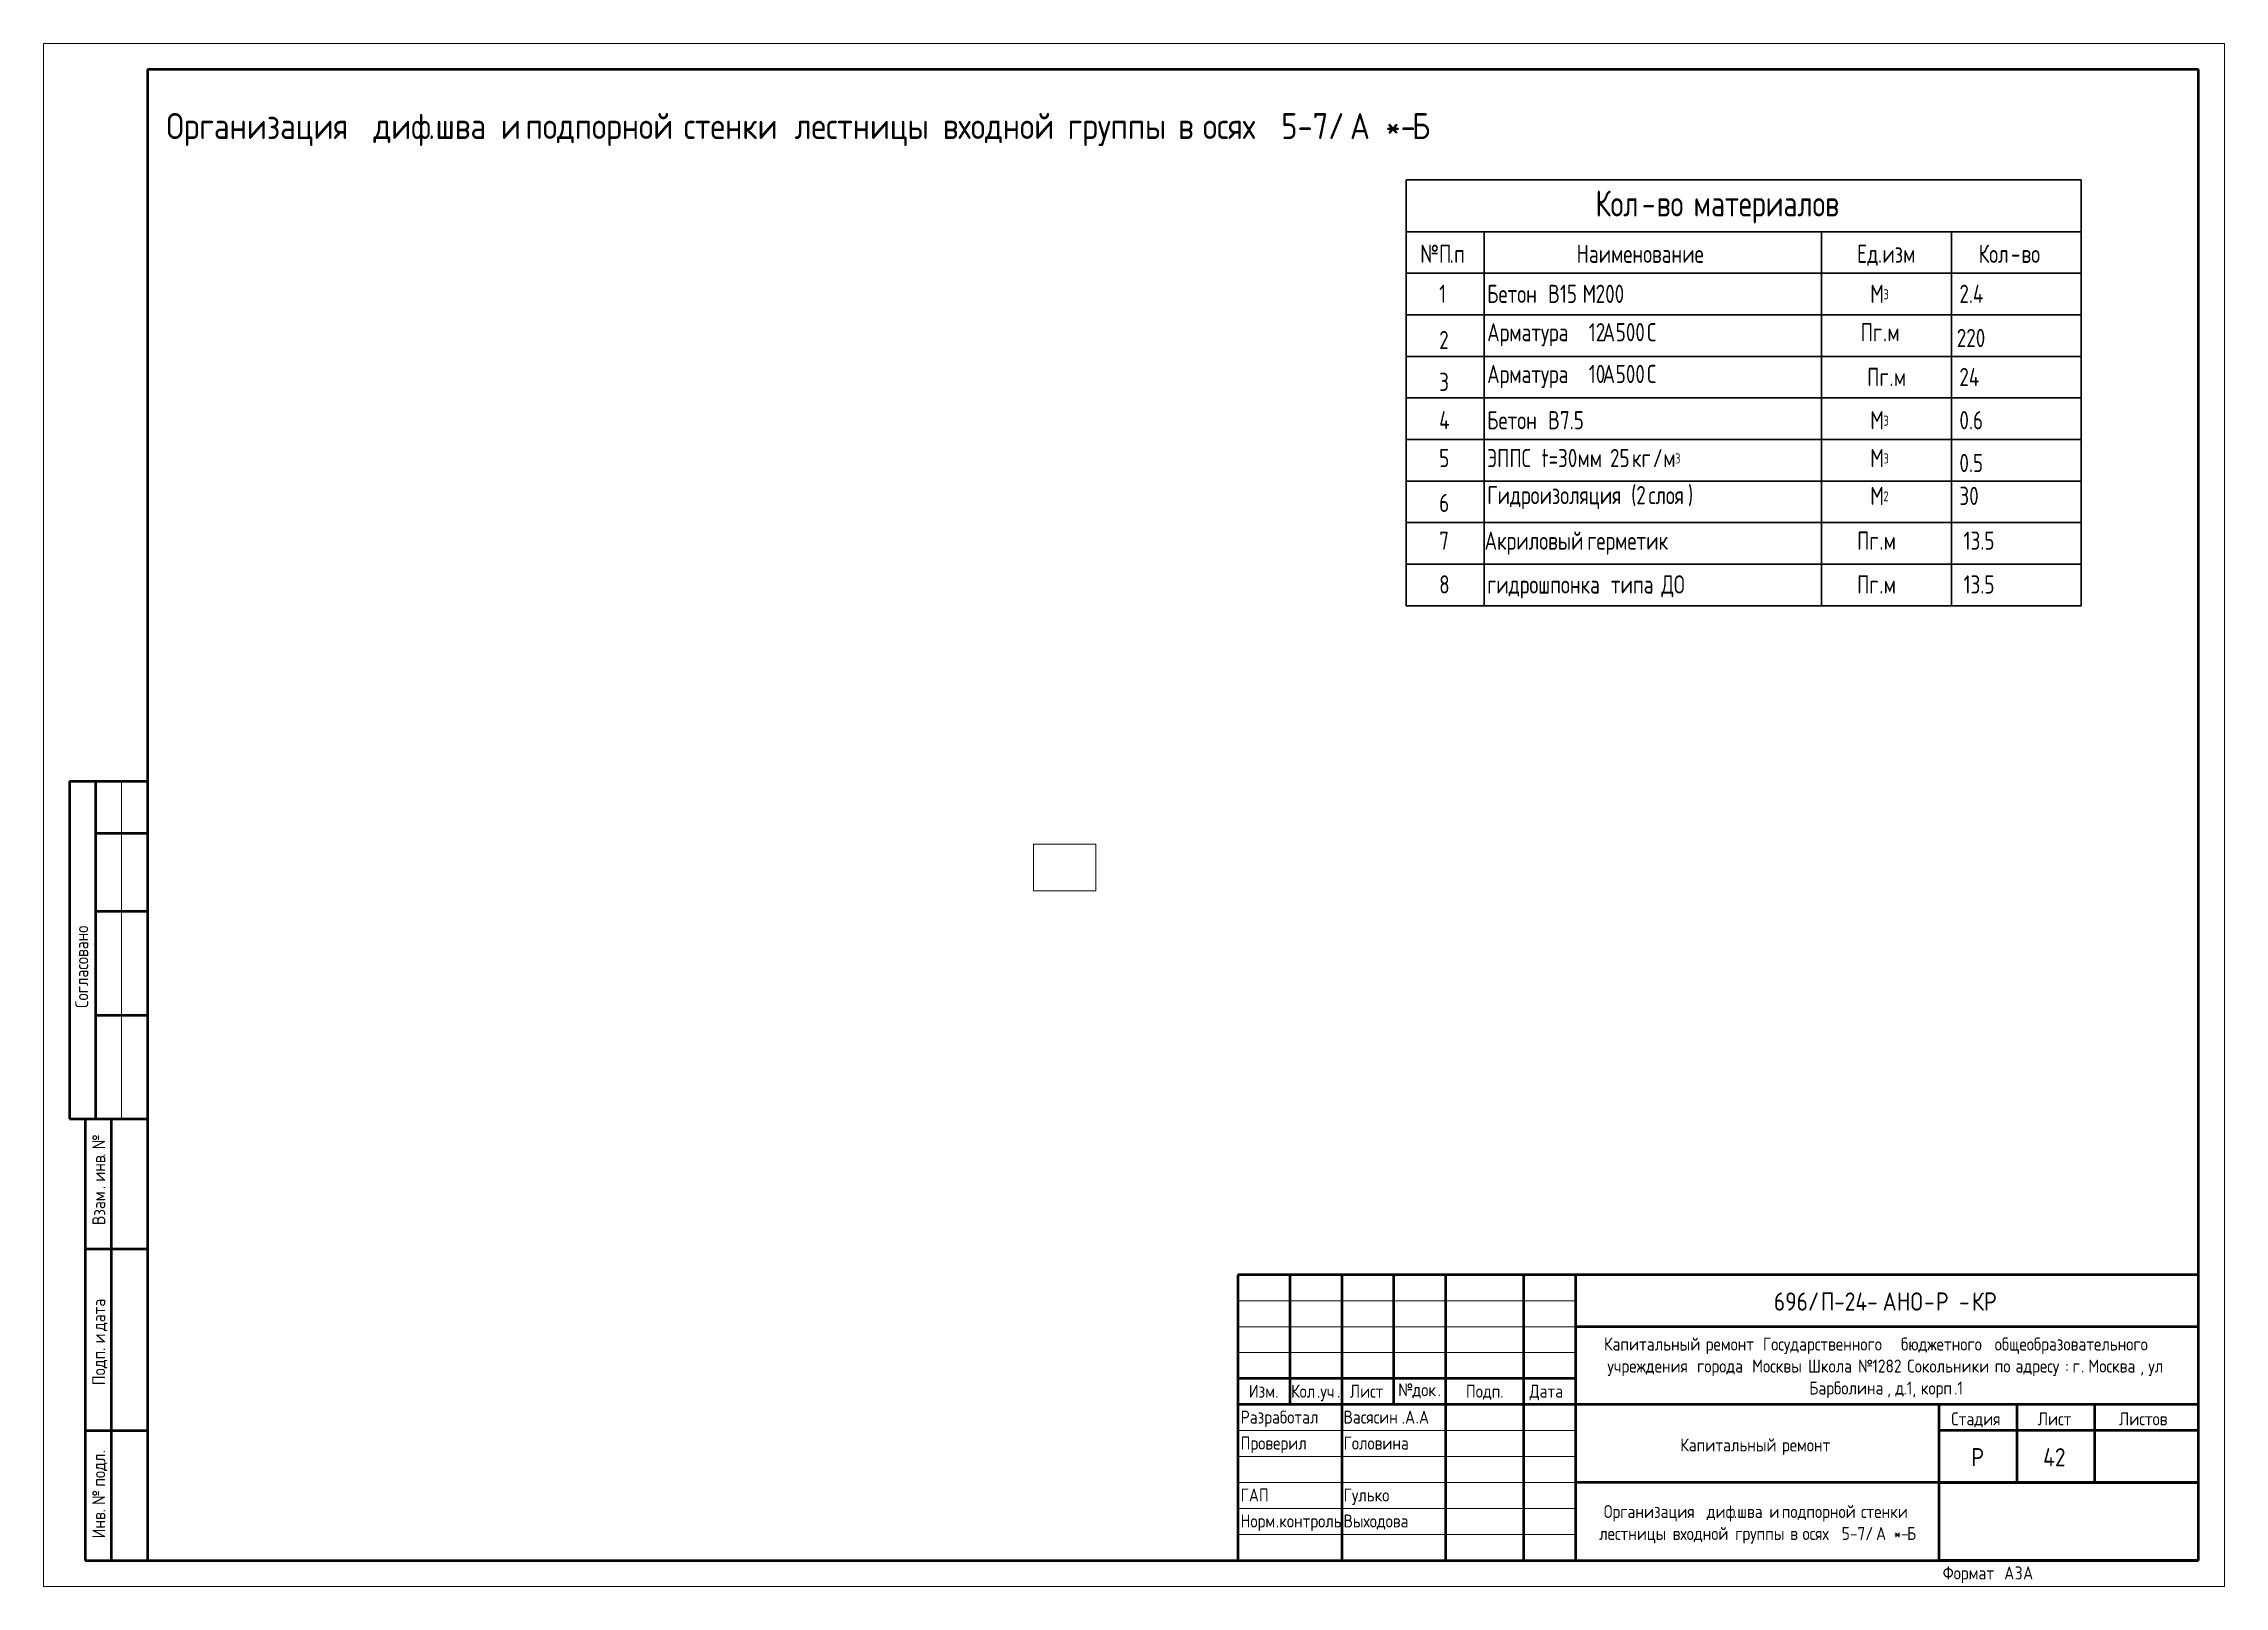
# Paper-space layout 'Layout1' of a CAD drawing. Header units: millimetres. Extents: x -191 to 229, y -134 to 163.
import ezdxf

# ---------------------------------------------------------------- set-up
doc = ezdxf.new("R2010")
doc.units = ezdxf.units.MM
for name, color, linetype, lineweight in [('A-DETL-____-OTLN', 90, 'Continuous', 9), ('G-____-____-TEXT', 231, 'Continuous', 9), ('G-____-TTLB-OTLN', 6, 'Continuous', 30), ('G-____-TTLB-THIN', 151, 'Continuous', 20)]:
    doc.layers.add(name, color=color, linetype=linetype, lineweight=lineweight)
doc.styles.add('GOST Common_3', font='GOST_Common.ttf', dxfattribs={"width": 0.9, "height": 2.5})
doc.styles.add('GOST Common_4', font='GOST_Common.ttf', dxfattribs={"width": 0.9, "height": 3.5})
doc.styles.add('GOST Common_5', font='GOST_Common.ttf', dxfattribs={"width": 0.9, "height": 5})
doc.styles.add('GOST Common_6', font='GOST_Common.ttf', dxfattribs={"width": 0.8, "height": 5})
doc.styles.add('GOST Common_7', font='GOST_Common.ttf', dxfattribs={"width": 0.8, "height": 3.5})
doc.styles.add('GOST Common_8', font='GOST_Common.ttf', dxfattribs={"width": 0.8, "height": 1.942534})
picture_1 = doc.add_image_def('image1.jpg', size_in_pixel=(1418, 419))

# ---------------------------------------------------------------- blocks, each defined once
blk = doc.blocks.new('ADSK_ОсновнаяНадпись1 - Форма 7-1296000-Организация  диф_шва и подпорной стенки лестницы входной группы в осях 5-7_ А _-Б')
at = {"layer": 'G-____-TTLB-OTLN', "lineweight": 50}
for p, q in [((-197, 143.5), (-592, 143.5)), ((-592, 143.5), (-592, -143.5)), ((-197, -143.5), (-197, 143.5)), ((-607, 6.5), (-607, -58.5)), ((-607, 6.5), (-592, 6.5)), ((-602, 6.5), (-602, -58.5)), ((-602, -3.5), (-592, -3.5)), ((-602, -18.5), (-592, -18.5)), ((-602, -38.5), (-592, -38.5)), ((-607, -58.5), (-592, -58.5)), ((-604, -58.5), (-604, -143.5)), ((-604, -58.5), (-592, -58.5)), ((-599, -58.5), (-599, -143.5)), ((-604, -83.5), (-592, -83.5)), ((-197, -88.5), (-382, -88.5)), ((-382, -88.5), (-382, -143.5)), ((-372, -88.5), (-372, -113.5)), ((-362, -88.5), (-362, -143.5)), ((-352, -88.5), (-352, -113.5)), ((-342, -88.5), (-342, -143.5)), ((-327, -88.5), (-327, -143.5)), ((-317, -88.5), (-317, -143.5)), ((-197, -98.5), (-317, -98.5)), ((-317, -108.5), (-382, -108.5)), ((-197, -113.5), (-382, -113.5)), ((-247, -113.5), (-247, -143.5)), ((-232, -113.5), (-232, -128.5)), ((-217, -113.5), (-217, -128.5)), ((-604, -118.5), (-592, -118.5)), ((-197, -118.5), (-247, -118.5)), ((-197, -128.5), (-317, -128.5)), ((-604, -143.5), (-592, -143.5)), ((-592, -143.5), (-197, -143.5))]:
    blk.add_line(p, q, dxfattribs=at)
at = {"layer": 'G-____-TTLB-THIN'}
for p, q in [((-612, 148.5), (-192, 148.5)), ((-612, 148.5), (-612, -148.5)), ((-192, 148.5), (-192, -148.5)), ((-597, 6.5), (-597, -58.5)), ((-317, -93.5), (-382, -93.5)), ((-317, -98.5), (-382, -98.5)), ((-317, -103.5), (-382, -103.5)), ((-317, -118.5), (-382, -118.5)), ((-317, -123.5), (-382, -123.5)), ((-317, -128.5), (-382, -128.5)), ((-317, -133.5), (-382, -133.5)), ((-317, -138.5), (-382, -138.5)), ((-192, -148.5), (-612, -148.5))]:
    blk.add_line(p, q, dxfattribs=at)
at = {"layer": 'G-____-TTLB-OTLN', "lineweight": 9, "char_height": 2.5, "attachment_point": 1, "rotation": 90, "style": 'GOST Common_3'}
for s, insert, width in [('Согласовано', (-605.91, -37.14), 21.5734), ('\\fGOST Common|b0|i0|c204|p34|;\\W.9;№', (-602.63, -64.35), 3.319), ('инв', (-602.63, -70.6), 5.8443), ('. ', (-602.63, -65.78), 1.7316), ('Взам', (-602.63, -78.94), 8.3696), ('. ', (-602.63, -72.03), 1.7316), ('дата', (-602.63, -99.36), 8.7304), ('\\fGOST Common|b0|i0|c204|p34|;\\W.9; ', (-602.63, -100.13), 0.938), ('\\fGOST Common|b0|i0|c204|p34|;\\W.9;и', (-602.63, -101.74), 1.9481), ('Подп', (-602.63, -109.78), 8.0089), ('. ', (-602.63, -103.17), 1.7316), ('подл', (-602.63, -129.31), 7.7924), ('\\fGOST Common|b0|i0|c204|p34|;\\W.9;.', (-602.63, -122.88), 0.7937), ('\\fGOST Common|b0|i0|c204|p34|;\\W.9;№', (-602.63, -132.82), 3.319), ('\\fGOST Common|b0|i0|c204|p34|;\\W.9; ', (-602.63, -130.08), 0.938), ('Инв', (-602.63, -139.25), 6.0608), ('. ', (-602.63, -134.25), 1.7316)]:
    blk.add_mtext(s, dxfattribs=dict(at, insert=insert, width=width))
at = {"layer": 'G-____-TTLB-OTLN', "lineweight": 9, "char_height": 2.5, "attachment_point": 1, "style": 'GOST Common_3'}
for s, insert, width in [('Изм', (-379.88, -109.67), 6.1329), ('\\fGOST Common|b0|i0|c204|p34|;\\W.9;.', (-374.82, -109.67), 0.7937), ('Кол', (-371.75, -109.67), 6.0608), ('\\fGOST Common|b0|i0|c204|p34|;\\W.9;.', (-366.75, -109.67), 0.7937), ('уч', (-366.1, -109.67), 3.8962), ('\\fGOST Common|b0|i0|c204|p34|;\\W.9;.', (-362.88, -109.67), 0.7937), ('Лист', (-360.41, -109.67), 8.2975), ('\\fGOST Common|b0|i0|c204|p34|;\\W.9;№', (-351.11, -109.4), 3.319), ('док', (-348.38, -109.4), 5.8443), ('\\fGOST Common|b0|i0|c204|p34|;\\W.9;.', (-343.55, -109.4), 0.7937), ('Подп', (-338.08, -109.67), 8.0089), ('\\fGOST Common|b0|i0|c204|p34|;\\W.9;.', (-331.47, -109.67), 0.7937), ('Дата', (-325.82, -109.67), 9.2354), ('Стадия', (-244.61, -114.99), 12.4101), ('Лист', (-227.92, -114.99), 8.2975), ('Листов', (-212.28, -114.99), 12.1937), ('Формат', (-246.24, -144.67), 13.4202), ('Формат', (-246.24, -144.67), 13.4202), ('\\fGOST Common|b0|i0|c204|p34|;\\W.9; ', (-235.17, -144.67), 0.938), ('\\fGOST Common|b0|i0|c204|p34|;\\W.9; ', (-235.17, -144.67), 0.938), ('\\fGOST Common|b0|i0|c204|p34|;\\W.9;А', (-234.4, -144.67), 2.4532), ('\\fGOST Common|b0|i0|c204|p34|;\\W.9;А', (-234.4, -144.67), 2.4532), ('\\fGOST Common|b0|i0|c204|p34|;\\W.9;3', (-232.37, -144.67), 1.9481), ('\\fGOST Common|b0|i0|c204|p34|;\\W.9;3', (-232.37, -144.67), 1.9481), ('\\fGOST Common|b0|i0|c204|p34|;\\W.9;А', (-230.76, -144.67), 2.4532), ('\\fGOST Common|b0|i0|c204|p34|;\\W.9;А', (-230.76, -144.67), 2.4532)]:
    blk.add_mtext(s, dxfattribs=dict(at, insert=insert, width=width))
at = {"layer": 'G-____-TTLB-OTLN'}
image = blk.add_image(picture_1, insert=(-247, -143.37), size_in_units=(50, 14.77), dxfattribs=at)
image.dxf.flags = 7

psp = doc.layouts.get("Layout1")

# ---------------------------------------------------------------- linework, layer by layer
at = {"layer": 'A-DETL-____-OTLN', "lineweight": 35}
for p, q in [((71.77, 136.89), (71.77, 126.89)), ((71.77, 136.89), (201.77, 136.89)), ((201.77, 136.89), (201.77, 126.89)), ((71.77, 126.89), (201.77, 126.89)), ((71.77, 54.89), (71.77, 126.89)), ((86.77, 54.89), (86.77, 126.89)), ((151.77, 54.89), (151.77, 126.89)), ((176.77, 54.89), (176.77, 126.89)), ((201.77, 54.89), (201.77, 126.89)), ((71.77, 118.89), (201.77, 118.89)), ((71.77, 110.89), (201.77, 110.89)), ((71.77, 102.89), (201.77, 102.89)), ((71.77, 94.89), (201.77, 94.89)), ((71.77, 86.89), (201.77, 86.89)), ((71.77, 78.89), (201.77, 78.89)), ((71.77, 70.89), (201.77, 70.89)), ((71.77, 62.89), (201.77, 62.89)), ((71.77, 54.89), (201.77, 54.89))]:
    psp.add_line(p, q, dxfattribs=at)

# ---------------------------------------------------------------- block references
at = {"layer": 'G-____-TTLB-OTLN', "lineweight": 9}
psp.add_blockref('ADSK_ОсновнаяНадпись1 - Форма 7-1296000-Организация  диф_шва и подпорной стенки лестницы входной группы в осях 5-7_ А _-Б', (421.34, 14.59), dxfattribs=at)

# ---------------------------------------------------------------- texts
at = {"layer": 'G-____-____-TEXT', "color": 7, "attachment_point": 1}
for s, insert, char_height, width, style in [('Кол', (108.22, 134.82), 5, 10.8388, 'GOST Common_6'), ('\\fGOST Common|b0|i0|c204|p34|;\\W.8; ', (125.74, 134.82), 5, 1.6675, 'GOST Common_6'), ('\\fGOST Common|b0|i0|c204|p34|;\\W.8; ', (157.65, 134.82), 5, 1.6675, 'GOST Common_6'), ('\\fGOST Common|b0|i0|c204|p34|;\\W.8;-', (117.16, 134.82), 5, 3.4633, 'GOST Common_6'), ('во', (120.02, 134.82), 5, 6.9266, 'GOST Common_6'), ('материалов', (127.11, 134.82), 5, 37.0059, 'GOST Common_6'), ('№П', (74.48, 124.39), 3.5, 6.8624, 'GOST Common_7'), ('\\fGOST Common|b0|i0|c204|p34|;\\W.8;п', (80.99, 124.39), 3.5, 2.4371, 'GOST Common_7'), ('Наименование', (104.58, 124.39), 3.5, 30.5283, 'GOST Common_7'), ('Ед', (158.6, 124.39), 3.5, 4.8743, 'GOST Common_7'), ('изм', (163.47, 124.39), 3.5, 7.3755, 'GOST Common_7'), ('Кол', (182, 124.39), 3.5, 7.5679, 'GOST Common_7'), ('\\fGOST Common|b0|i0|c204|p34|;\\W.8;-', (188.25, 124.39), 3.5, 2.4371, 'GOST Common_7'), ('во', (190.26, 124.39), 3.5, 4.8743, 'GOST Common_7'), ('\\fGOST Common|b0|i0|c204|p34|;\\W.8;.', (80.14, 124.39), 3.5, 1.0262, 'GOST Common_7'), ('\\fGOST Common|b0|i0|c204|p34|;\\W.8;.', (162.62, 124.39), 3.5, 1.0262, 'GOST Common_7'), ('\\fGOST Common|b0|i0|c204|p34|;\\W.8;1', (78.12, 116.68), 3.5, 1.6675, 'GOST Common_7'), ('Бетон', (87.36, 116.68), 3.5, 13.0835, 'GOST Common_7'), ('\\fGOST Common|b0|i0|c204|p34|;\\W.8; ', (98.15, 116.68), 3.5, 1.1544, 'GOST Common_7'), ('\\fGOST Common|b0|i0|c204|p34|;\\W.8;В', (99.1, 116.68), 3.5, 2.7578, 'GOST Common_7'), ('15 ', (101.38, 116.68), 3.5, 5.2591, 'GOST Common_7'), ('\\fGOST Common|b0|i0|c204|p34|;\\W.8;М', (105.72, 116.68), 3.5, 3.0785, 'GOST Common_7'), ('200', (108.26, 116.68), 3.5, 7.3114, 'GOST Common_7'), ('\\fGOST Common|b0|i0|c204|p34|;\\W.8;М', (161.14, 116.68), 3.5, 3.0785, 'GOST Common_7'), ('\\fGOST Common|b0|i0|c204|p34|;\\W.8;3', (163.68, 115.81), 1.9425, 1.6675, 'GOST Common_8'), ('2.4', (178.31, 116.68), 3.5, 6.2211, 'GOST Common_7'), ('Арматура', (87.36, 109.29), 3.5, 21.6776, 'GOST Common_7'), (' 12', (105.24, 109.29), 3.5, 5.2591, 'GOST Common_7'), ('\\fGOST Common|b0|i0|c204|p34|;\\W.8;А', (109.58, 109.29), 3.5, 3.0785, 'GOST Common_7'), ('500', (112.12, 109.29), 3.5, 7.3114, 'GOST Common_7'), ('\\fGOST Common|b0|i0|c204|p34|;\\W.8;С', (118.15, 109.29), 3.5, 2.4371, 'GOST Common_7'), ('Пг', (159.3, 109.29), 3.5, 5.1949, 'GOST Common_7'), ('\\fGOST Common|b0|i0|c204|p34|;\\W.8;2', (78.12, 107.78), 3.5, 2.4371, 'GOST Common_7'), ('\\fGOST Common|b0|i0|c204|p34|;\\W.8;.', (163.59, 109.29), 3.5, 1.0262, 'GOST Common_7'), ('\\fGOST Common|b0|i0|c204|p34|;\\W.8;м', (164.44, 109.29), 3.5, 2.7578, 'GOST Common_7'), ('220', (177.81, 108.18), 3.5, 7.3114, 'GOST Common_7'), ('Арматура', (87.36, 101.25), 3.5, 21.6776, 'GOST Common_7'), (' 10', (105.24, 101.25), 3.5, 5.2591, 'GOST Common_7'), ('\\fGOST Common|b0|i0|c204|p34|;\\W.8;А', (109.58, 101.25), 3.5, 3.0785, 'GOST Common_7'), ('500', (112.12, 101.25), 3.5, 7.3114, 'GOST Common_7'), ('\\fGOST Common|b0|i0|c204|p34|;\\W.8;С', (118.15, 101.25), 3.5, 2.4371, 'GOST Common_7'), ('\\fGOST Common|b0|i0|c204|p34|;\\W.8;3', (78.12, 99.73), 3.5, 2.373, 'GOST Common_7'), ('Пг', (160.54, 100.67), 3.5, 5.1949, 'GOST Common_7'), ('\\fGOST Common|b0|i0|c204|p34|;\\W.8;.', (164.83, 100.67), 3.5, 1.0262, 'GOST Common_7'), ('\\fGOST Common|b0|i0|c204|p34|;\\W.8;м', (165.68, 100.67), 3.5, 2.7578, 'GOST Common_7'), ('24', (178.31, 100.67), 3.5, 5.1949, 'GOST Common_7'), ('\\fGOST Common|b0|i0|c204|p34|;\\W.8;4', (78.12, 92.35), 3.5, 2.7578, 'GOST Common_7'), ('Бетон', (87.36, 92.35), 3.5, 13.0835, 'GOST Common_7'), ('\\fGOST Common|b0|i0|c204|p34|;\\W.8; ', (98.15, 92.35), 3.5, 1.1544, 'GOST Common_7'), ('\\fGOST Common|b0|i0|c204|p34|;\\W.8;В', (99.1, 92.35), 3.5, 2.7578, 'GOST Common_7'), ('7.5', (101.38, 92.35), 3.5, 5.9004, 'GOST Common_7'), ('\\fGOST Common|b0|i0|c204|p34|;\\W.8;М', (161.14, 92.35), 3.5, 3.0785, 'GOST Common_7'), ('\\fGOST Common|b0|i0|c204|p34|;\\W.8;3', (163.68, 91.48), 1.9425, 1.6675, 'GOST Common_8'), ('0.6', (178.31, 92.35), 3.5, 5.9004, 'GOST Common_7'), ('\\fGOST Common|b0|i0|c204|p34|;\\W.8;5', (78.12, 85.06), 3.5, 2.4371, 'GOST Common_7'), ('ЭППС', (87.36, 85.06), 3.5, 10.6464, 'GOST Common_7'), (' t=30', (96.14, 85.06), 3.5, 10.454, 'GOST Common_7'), ('мм', (104.77, 85.06), 3.5, 5.5156, 'GOST Common_7'), (' 25 ', (109.32, 85.06), 3.5, 7.1831, 'GOST Common_7'), ('кг', (115.24, 85.06), 3.5, 4.8743, 'GOST Common_7'), ('\\fGOST Common|b0|i0|c204|p34|;\\W.8;/', (119.26, 85.06), 3.5, 2.4371, 'GOST Common_7'), ('\\fGOST Common|b0|i0|c204|p34|;\\W.8;м', (121.28, 85.06), 3.5, 2.7578, 'GOST Common_7'), ('\\fGOST Common|b0|i0|c204|p34|;\\W.8;3', (123.55, 84.2), 1.9425, 1.6675, 'GOST Common_8'), ('\\fGOST Common|b0|i0|c204|p34|;\\W.8;М', (161.14, 85.06), 3.5, 3.0785, 'GOST Common_7'), ('\\fGOST Common|b0|i0|c204|p34|;\\W.8;3', (163.68, 84.2), 1.9425, 1.6675, 'GOST Common_8'), ('0.5', (178.31, 84.12), 3.5, 5.9004, 'GOST Common_7'), ('\\fGOST Common|b0|i0|c204|p34|;\\W.8;6', (78.12, 76.43), 3.5, 2.4371, 'GOST Common_7'), ('Гидроизоляция', (87.36, 77.93), 3.5, 31.5544, 'GOST Common_7'), (' (2 ', (113.39, 77.93), 3.5, 6.0928, 'GOST Common_7'), ('слоя', (118.42, 77.93), 3.5, 9.2354, 'GOST Common_7'), ('\\fGOST Common|b0|i0|c204|p34|;\\W.8;)', (126.04, 77.93), 3.5, 1.3468, 'GOST Common_7'), ('\\fGOST Common|b0|i0|c204|p34|;\\W.8;М', (161.14, 77.78), 3.5, 3.0785, 'GOST Common_7'), ('\\fGOST Common|b0|i0|c204|p34|;\\W.8;2', (163.68, 76.91), 1.9425, 1.6034, 'GOST Common_8'), ('30', (178.31, 77.78), 3.5, 4.8101, 'GOST Common_7'), ('\\fGOST Common|b0|i0|c204|p34|;\\W.8;7', (78.12, 69.16), 3.5, 2.4371, 'GOST Common_7'), ('Акриловый', (86.86, 69.16), 3.5, 22.8321, 'GOST Common_7'), ('\\fGOST Common|b0|i0|c204|p34|;\\W.8; ', (105.69, 69.16), 3.5, 1.1544, 'GOST Common_7'), ('герметик', (106.65, 69.16), 3.5, 20.3949, 'GOST Common_7'), ('\\fGOST Common|b0|i0|c204|p34|;\\W.8; ', (123.47, 69.16), 3.5, 1.1544, 'GOST Common_7'), ('Пг', (158.6, 69.16), 3.5, 5.1949, 'GOST Common_7'), ('\\fGOST Common|b0|i0|c204|p34|;\\W.8;м', (163.73, 69.16), 3.5, 2.7578, 'GOST Common_7'), ('13.5', (179.12, 69.16), 3.5, 7.5038, 'GOST Common_7'), ('\\fGOST Common|b0|i0|c204|p34|;\\W.8;.', (162.88, 69.16), 3.5, 1.0262, 'GOST Common_7'), ('\\fGOST Common|b0|i0|c204|p34|;\\W.8;8', (78.12, 60.73), 3.5, 2.4371, 'GOST Common_7'), ('гидрошпонка', (87.36, 60.73), 3.5, 27.7063, 'GOST Common_7'), ('\\fGOST Common|b0|i0|c204|p34|;\\W.8; ', (110.22, 60.73), 3.5, 1.1544, 'GOST Common_7'), ('типа', (111.17, 60.73), 3.5, 10.6464, 'GOST Common_7'), ('\\fGOST Common|b0|i0|c204|p34|;\\W.8; ', (119.95, 60.73), 3.5, 1.1544, 'GOST Common_7'), ('ДО', (120.91, 60.73), 3.5, 5.8363, 'GOST Common_7'), ('Пг', (158.6, 60.73), 3.5, 5.1949, 'GOST Common_7'), ('\\fGOST Common|b0|i0|c204|p34|;\\W.8;м', (163.73, 60.73), 3.5, 2.7578, 'GOST Common_7'), ('13.5', (179.12, 60.73), 3.5, 7.5038, 'GOST Common_7'), ('\\fGOST Common|b0|i0|c204|p34|;\\W.8;.', (162.88, 60.73), 3.5, 1.0262, 'GOST Common_7')]:
    psp.add_mtext(s, dxfattribs=dict(at, insert=insert, char_height=char_height, width=width, style=style))
at = {"layer": 'G-____-TTLB-OTLN', "lineweight": 9, "attachment_point": 1}
for s, insert, char_height, width, style in [('Организация', (-167.02, 149.73), 5, 44.5899, 'GOST Common_5'), ('диф', (-127.13, 149.73), 5, 12.843, 'GOST Common_5'), ('шва', (-115.17, 149.73), 5, 13.3481, 'GOST Common_5'), ('\\fGOST Common|b0|i0|c204|p34|;\\W.9; ', (-104.15, 149.73), 5, 1.8759, 'GOST Common_5'), ('\\fGOST Common|b0|i0|c204|p34|;\\W.9;и', (-102.61, 149.73), 5, 3.8962, 'GOST Common_5'), ('\\fGOST Common|b0|i0|c204|p34|;\\W.9; ', (-99.39, 149.73), 5, 1.8759, 'GOST Common_5'), ('подпорной', (-97.84, 149.73), 5, 35.0658, 'GOST Common_5'), ('\\fGOST Common|b0|i0|c204|p34|;\\W.9; ', (-68.91, 149.73), 5, 1.8759, 'GOST Common_5'), ('стенки', (-67.36, 149.73), 5, 23.9544, 'GOST Common_5'), ('\\fGOST Common|b0|i0|c204|p34|;\\W.9; ', (-47.6, 149.73), 5, 1.8759, 'GOST Common_5'), ('лестницы', (-46.05, 149.73), 5, 32.757, 'GOST Common_5'), ('\\fGOST Common|b0|i0|c204|p34|;\\W.9; ', (-19.02, 149.73), 5, 1.8759, 'GOST Common_5'), ('входной', (-17.48, 149.73), 5, 27.2734, 'GOST Common_5'), ('\\fGOST Common|b0|i0|c204|p34|;\\W.9; ', (5.03, 149.73), 5, 1.8759, 'GOST Common_5'), ('группы', (6.57, 149.73), 5, 23.8823, 'GOST Common_5'), ('\\fGOST Common|b0|i0|c204|p34|;\\W.9; ', (26.28, 149.73), 5, 1.8759, 'GOST Common_5'), ('\\fGOST Common|b0|i0|c204|p34|;\\W.9;в', (27.83, 149.73), 5, 3.8962, 'GOST Common_5'), ('\\fGOST Common|b0|i0|c204|p34|;\\W.9; ', (31.04, 149.73), 5, 1.8759, 'GOST Common_5'), ('осях', (32.59, 149.73), 5, 15.0076, 'GOST Common_5'), (' 5-7/ ', (44.97, 149.73), 5, 19.3367, 'GOST Common_5'), ('\\fGOST Common|b0|i0|c204|p34|;\\W.9;А', (60.93, 149.73), 5, 4.9785, 'GOST Common_5'), (' *-', (65.03, 149.73), 5, 9.524, 'GOST Common_5'), ('\\fGOST Common|b0|i0|c204|p34|;\\W.9;Б', (72.89, 149.73), 5, 4.4013, 'GOST Common_5'), ('\\fGOST Common|b0|i0|c204|p34|;\\W.9;.', (-116.54, 149.73), 5, 1.6595, 'GOST Common_5'), ('696/', (142.57, -77.32), 3.5, 10.9671, 'GOST Common_4'), ('\\fGOST Common|b0|i0|c204|p34|;\\W.9;П', (151.62, -77.32), 3.5, 3.1025, 'GOST Common_4'), ('-24-', (154.18, -77.32), 3.5, 11.3278, 'GOST Common_4'), ('АНО', (163.53, -77.32), 3.5, 9.6684, 'GOST Common_4'), ('\\fGOST Common|b0|i0|c204|p34|;\\W.9;-', (171.5, -77.32), 3.5, 2.7418, 'GOST Common_4'), ('\\fGOST Common|b0|i0|c204|p34|;\\W.9;Р', (173.76, -77.32), 3.5, 3.1025, 'GOST Common_4'), (' - ', (176.32, -77.32), 3.5, 5.3392, 'GOST Common_4'), ('КР', (180.73, -77.32), 3.5, 6.2051, 'GOST Common_4'), ('Капитальный', (109.86, -86.01), 2.5, 22.8, 'GOST Common_3'), ('\\fGOST Common|b0|i0|c204|p34|;\\W.9; ', (128.68, -86.01), 2.5, 0.938, 'GOST Common_3'), ('ремонт', (129.45, -86.01), 2.5, 12.4101, 'GOST Common_3'), ('\\fGOST Common|b0|i0|c204|p34|;\\W.9; ', (139.69, -86.01), 2.5, 0.938, 'GOST Common_3'), ('Государственного', (140.46, -86.01), 2.5, 31.3139, 'GOST Common_3'), ('\\fGOST Common|b0|i0|c204|p34|;\\W.9; ', (166.3, -86.01), 2.5, 0.938, 'GOST Common_3'), ('бюджетного', (167.07, -86.01), 2.5, 20.924, 'GOST Common_3'), ('\\fGOST Common|b0|i0|c204|p34|;\\W.9; ', (184.34, -86.01), 2.5, 0.938, 'GOST Common_3'), ('общеобразовательного', (185.11, -86.01), 2.5, 40.5494, 'GOST Common_3'), ('учреждения', (110.52, -90.24), 2.5, 19.9861, 'GOST Common_3'), ('\\fGOST Common|b0|i0|c204|p34|;\\W.9; ', (127.01, -90.24), 2.5, 0.938, 'GOST Common_3'), ('города', (127.78, -90.24), 2.5, 11.9051, 'GOST Common_3'), ('\\fGOST Common|b0|i0|c204|p34|;\\W.9; ', (137.61, -90.24), 2.5, 0.938, 'GOST Common_3'), ('Москвы', (138.38, -90.24), 2.5, 12.1215, 'GOST Common_3'), ('\\fGOST Common|b0|i0|c204|p34|;\\W.9; ', (148.38, -90.24), 2.5, 0.938, 'GOST Common_3'), ('Школа', (149.15, -90.24), 2.5, 10.7506, 'GOST Common_3'), ('\\fGOST Common|b0|i0|c204|p34|;\\W.9; ', (158.02, -90.24), 2.5, 0.938, 'GOST Common_3'), ('\\fGOST Common|b0|i0|c204|p34|;\\W.9;№', (158.8, -90.24), 2.5, 3.319, 'GOST Common_3'), ('1282 ', (161.54, -90.24), 2.5, 8.1532, 'GOST Common_3'), ('Сокольники', (168.26, -90.24), 2.5, 19.481, 'GOST Common_3'), ('\\fGOST Common|b0|i0|c204|p34|;\\W.9; ', (184.34, -90.24), 2.5, 0.938, 'GOST Common_3'), ('по', (185.11, -90.24), 2.5, 3.8962, 'GOST Common_3'), ('\\fGOST Common|b0|i0|c204|p34|;\\W.9; ', (188.33, -90.24), 2.5, 0.938, 'GOST Common_3'), ('адресу', (189.1, -90.24), 2.5, 11.6165, 'GOST Common_3'), (': ', (198.68, -90.24), 2.5, 1.7316, 'GOST Common_3'), ('\\fGOST Common|b0|i0|c204|p34|;\\W.9;г', (200.11, -90.24), 2.5, 1.9481, 'GOST Common_3'), ('. ', (201.72, -90.24), 2.5, 1.7316, 'GOST Common_3'), ('Москва', (203.15, -90.24), 2.5, 12.1215, 'GOST Common_3'), ('ул', (214.7, -90.24), 2.5, 3.8962, 'GOST Common_3'), ('Барболина', (149.39, -94.47), 2.5, 18.1823, 'GOST Common_3'), ('\\fGOST Common|b0|i0|c204|p34|;\\W.9;д', (165.94, -94.47), 2.5, 1.9481, 'GOST Common_3'), ('.1, ', (167.55, -94.47), 2.5, 4.0405, 'GOST Common_3'), ('корп', (170.88, -94.47), 2.5, 7.7924, 'GOST Common_3'), ('.1', (177.31, -94.47), 2.5, 2.1646, 'GOST Common_3'), (', ', (213.15, -90.24), 2.5, 1.8759, 'GOST Common_3'), ('Разработал', (39.87, -100.07), 2.5, 20.7076, 'GOST Common_3'), ('Васясин', (59.7, -100.07), 2.5, 13.5646, 'GOST Common_3'), ('\\fGOST Common|b0|i0|c204|p34|;\\W.9;А', (71.55, -100.07), 2.5, 2.4532, 'GOST Common_3'), ('\\fGOST Common|b0|i0|c204|p34|;\\W.9;А', (74.23, -100.07), 2.5, 2.4532, 'GOST Common_3'), (', ', (164.39, -94.47), 2.5, 1.8759, 'GOST Common_3'), ('\\fGOST Common|b0|i0|c204|p34|;\\W.9;.', (70.9, -100.07), 2.5, 0.7937, 'GOST Common_3'), ('\\fGOST Common|b0|i0|c204|p34|;\\W.9;.', (73.57, -100.07), 2.5, 0.7937, 'GOST Common_3'), ('Проверил', (39.87, -105.07), 2.5, 15.8013, 'GOST Common_3'), ('Головина', (59.7, -105.07), 2.5, 15.8013, 'GOST Common_3'), ('Капитальный', (124.54, -105.43), 2.5, 22.8, 'GOST Common_3'), ('\\fGOST Common|b0|i0|c204|p34|;\\W.9; ', (143.35, -105.43), 2.5, 0.938, 'GOST Common_3'), ('ремонт', (144.13, -105.43), 2.5, 12.4101, 'GOST Common_3'), ('\\fGOST Common|b0|i0|c204|p34|;\\W.9;Р', (180.58, -107.29), 3.5, 3.1025, 'GOST Common_4'), ('42', (194.44, -107.29), 3.5, 5.8443, 'GOST Common_4'), ('ГАП', (39.87, -115.07), 2.5, 6.5658, 'GOST Common_3'), ('Гулько', (59.7, -115.07), 2.5, 11.6886, 'GOST Common_3'), ('Норм', (39.87, -120.07), 2.5, 8.2253, 'GOST Common_3'), ('контроль', (47.31, -120.07), 2.5, 16.0899, 'GOST Common_3'), ('Выходова', (59.7, -120.07), 2.5, 16.3063, 'GOST Common_3'), ('Организация', (109.81, -118.25), 2.5, 22.1506, 'GOST Common_3'), ('диф', (129.64, -118.25), 2.5, 6.3494, 'GOST Common_3'), ('\\fGOST Common|b0|i0|c204|p34|;\\W.9;.', (134.87, -118.25), 2.5, 0.7937, 'GOST Common_3'), ('шва', (135.53, -118.25), 2.5, 6.5658, 'GOST Common_3'), ('\\fGOST Common|b0|i0|c204|p34|;\\W.9; ', (140.95, -118.25), 2.5, 0.938, 'GOST Common_3'), ('\\fGOST Common|b0|i0|c204|p34|;\\W.9;и', (141.72, -118.25), 2.5, 1.9481, 'GOST Common_3'), ('\\fGOST Common|b0|i0|c204|p34|;\\W.9; ', (143.33, -118.25), 2.5, 0.938, 'GOST Common_3'), ('подпорной', (144.1, -118.25), 2.5, 17.5329, 'GOST Common_3'), ('\\fGOST Common|b0|i0|c204|p34|;\\W.9; ', (158.57, -118.25), 2.5, 0.938, 'GOST Common_3'), ('стенки', (159.34, -118.25), 2.5, 11.9051, 'GOST Common_3'), ('\\fGOST Common|b0|i0|c204|p34|;\\W.9;.', (46.66, -120.07), 2.5, 0.7937, 'GOST Common_3'), ('лестницы', (108.92, -122.48), 2.5, 16.2342, 'GOST Common_3'), ('\\fGOST Common|b0|i0|c204|p34|;\\W.9; ', (122.31, -122.48), 2.5, 0.938, 'GOST Common_3'), ('входной', (123.09, -122.48), 2.5, 13.6367, 'GOST Common_3'), ('\\fGOST Common|b0|i0|c204|p34|;\\W.9; ', (134.34, -122.48), 2.5, 0.938, 'GOST Common_3'), ('группы', (135.11, -122.48), 2.5, 11.9051, 'GOST Common_3'), ('\\fGOST Common|b0|i0|c204|p34|;\\W.9; ', (144.93, -122.48), 2.5, 0.938, 'GOST Common_3'), ('\\fGOST Common|b0|i0|c204|p34|;\\W.9;в', (145.71, -122.48), 2.5, 1.9481, 'GOST Common_3'), ('\\fGOST Common|b0|i0|c204|p34|;\\W.9; ', (147.32, -122.48), 2.5, 0.938, 'GOST Common_3'), ('осях', (148.09, -122.48), 2.5, 7.5038, 'GOST Common_3'), (' 5-7/ ', (154.28, -122.48), 2.5, 9.6684, 'GOST Common_3'), ('\\fGOST Common|b0|i0|c204|p34|;\\W.9;А', (162.26, -122.48), 2.5, 2.4532, 'GOST Common_3'), (' *-', (164.28, -122.48), 2.5, 4.762, 'GOST Common_3'), ('\\fGOST Common|b0|i0|c204|p34|;\\W.9;Б', (168.21, -122.48), 2.5, 2.1646, 'GOST Common_3')]:
    psp.add_mtext(s, dxfattribs=dict(at, insert=insert, char_height=char_height, width=width, style=style))

# ---------------------------------------------------------------- viewports
at = {"layer": '0'}
psp.add_viewport(center=(6, 4.5), size=(12, 9), view_center_point=(6, 4.5), view_height=12, dxfattribs=at)

doc.saveas('drawing.dxf')
